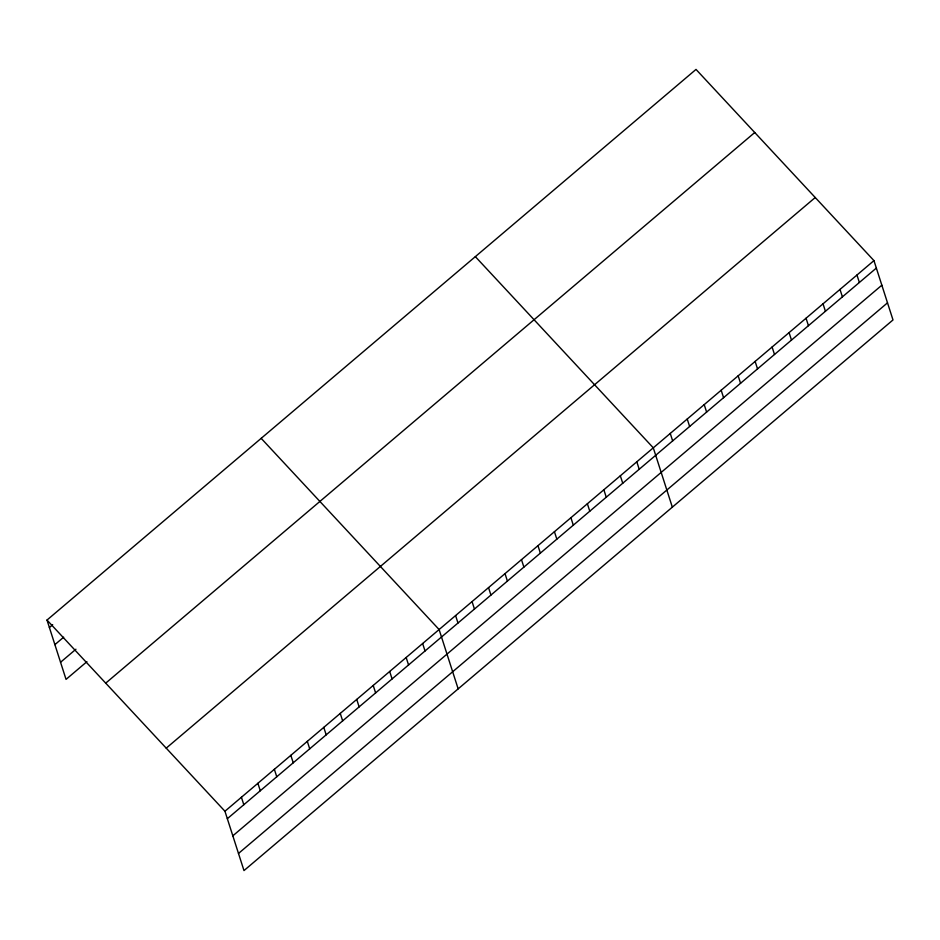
<?xml version="1.0" encoding="UTF-8"?>
<svg xmlns="http://www.w3.org/2000/svg" width="940" height="940" viewBox="0 0 940 940"><rect width="100%" height="100%" fill="white"/><g stroke="black" fill="none" stroke-linecap="round" stroke-linejoin="round"><path stroke-width="1.41" d="M47 620.059L696.011 69.419L873.953 260.615L893 319.941L243.989 870.581L224.942 811.243L47 620.059L66.047 679.385L86.915 661.678M49.397 627.52L52.687 624.724M54.896 644.64L63.673 637.179M60.548 662.265L75.929 649.223M105.715 683.145L754.738 132.517M166.216 748.158L815.239 197.518M224.942 811.243L873.953 260.615M227.327 818.716L876.35 268.076M232.826 835.825L881.837 285.196M238.49 853.461L887.501 302.833M475.346 256.644L653.288 447.828L672.335 507.154M261.179 438.346L439.109 629.542L458.156 688.867M856.975 275.021L859.372 282.482M840.008 289.414L842.405 296.875M823.029 303.82L825.426 311.281M806.05 318.225L808.447 325.687M789.083 332.619L791.48 340.08M772.104 347.024L774.501 354.486M755.137 361.418L757.523 368.891M738.159 375.824L740.556 383.285M721.18 390.229L723.577 397.69M704.213 404.623L706.61 412.084M687.234 419.029L689.631 426.49M670.255 433.434L672.652 440.895M636.815 461.81L639.212 469.272M620.341 475.781L622.738 483.254M603.856 489.764L606.253 497.225M587.383 503.746L589.779 511.207M570.909 517.717L573.306 525.178M554.436 531.699L556.832 539.161M537.962 545.67L540.359 553.131M521.489 559.653L523.885 567.114M505.015 573.635L507.412 581.096M488.541 587.606L490.927 595.067M472.056 601.588L474.453 609.05M455.583 615.559L457.98 623.02M422.636 643.512L425.033 650.985M406.162 657.495L408.559 664.956M389.689 671.477L392.086 678.939M373.215 685.448L375.612 692.909M356.742 699.431L359.127 706.892M340.257 713.401L342.654 720.874M323.783 727.384L326.18 734.845M307.31 741.366L309.707 748.827M290.836 755.337L293.233 762.798M274.363 769.32L276.76 776.781M257.889 783.29L260.286 790.752M241.416 797.273L243.812 804.734"/></g></svg>
